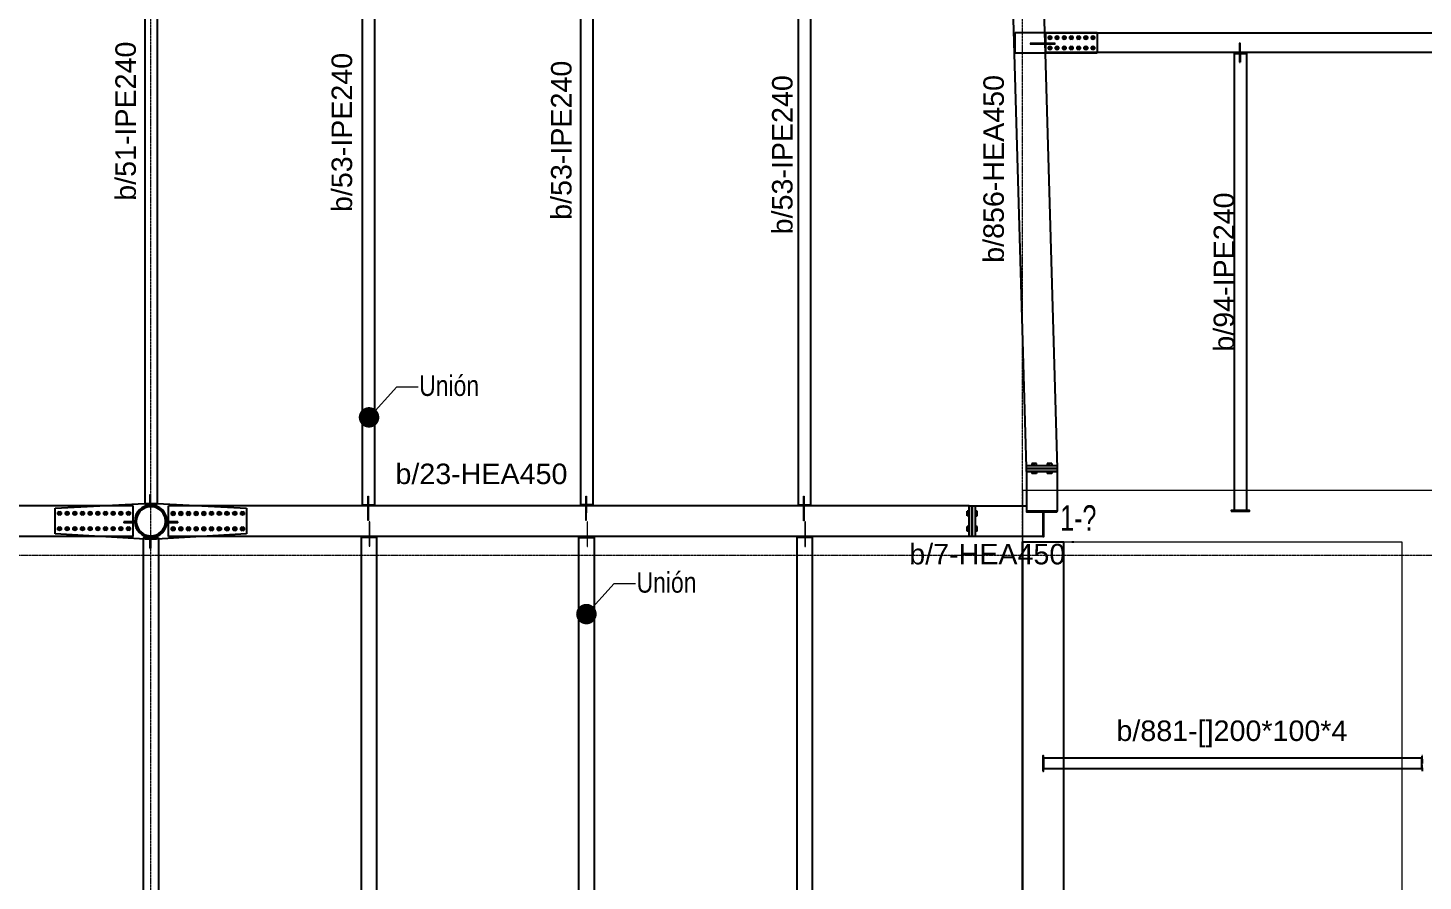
# Model space of a CAD drawing. Header units: millimetres. Extents: x -158 to 97215, y -53820 to 8373.
# Drawn here: x 15034 to 28641, y -36886 to -28559 of the extents above; entities that cross this region are included whole.
import ezdxf
from ezdxf.enums import TextEntityAlignment as Align

# ---------------------------------------------------------------- set-up
doc = ezdxf.new("R2010")
doc.units = ezdxf.units.MM
doc.header["$LTSCALE"] = 0.8
doc.linetypes.add('DXK_LINE_DOT2', pattern=[3.9198, 1.9599, -1.9599])
doc.linetypes.add('Grid Line', pattern=[3.33375, 1.905, -0.47625, 0.47625, -0.47625])
for name, color, linetype, lineweight in [('E_COLUMNAS-1', 1, 'Continuous', 25), ('E_EJES-1', 8, 'Grid Line', 9), ('E_TEXTO', 3, 'Continuous', 9), ('E_VIGAS-1', 254, 'Continuous', 25), ('I-WALL-1', 2, 'Continuous', 18), ('P-PLATINA', 6, 'Continuous', 15)]:
    doc.layers.add(name, color=color, linetype=linetype, lineweight=lineweight)
doc.layers.add('VIGAS', color=8, linetype='Continuous')
doc.styles.add('CX', font='ARIALUNI.ttf', dxfattribs={"width": 0.8, "height": 300})
doc.styles.add('VERDANA', font='arial.ttf')

# ---------------------------------------------------------------- blocks, each defined once
blk = doc.blocks.new('CX')
at = {"layer": 'E_TEXTO', "color": 3, "style": 'CX', "width": 0.7}
blk.add_attdef('CX', text='', height=200, dxfattribs=at).set_placement((0, 0), align=Align.MIDDLE_CENTER)

msp = doc.modelspace()

# ---------------------------------------------------------------- linework, layer by layer
at = {"color": 1, "linetype": 'Continuous'}
for centre, radius, start, end in [((25001.4, -28654.8), 11.5, 18, 198), ((25001.4, -28654.8), 11.5, 198, 18), ((25001.4, -28654.8), 10, 90, 270), ((25001.4, -28654.8), 10, 270, 90), ((25071.4, -28654.8), 11.5, 18, 198), ((25071.4, -28654.8), 11.5, 198, 18), ((25071.4, -28654.8), 10, 90, 270), ((25071.4, -28654.8), 10, 270, 90), ((25141.4, -28654.8), 11.5, 18, 198), ((25141.4, -28654.8), 11.5, 198, 18), ((25141.4, -28654.8), 10, 90, 270), ((25141.4, -28654.8), 10, 270, 90), ((25211.4, -28654.8), 11.5, 18, 198), ((25211.4, -28654.8), 11.5, 198, 18), ((25211.4, -28654.8), 10, 90, 270), ((25211.4, -28654.8), 10, 270, 90), ((25281.4, -28654.8), 11.5, 18, 198), ((25281.4, -28654.8), 11.5, 198, 18), ((25281.4, -28654.8), 10, 90, 270), ((25281.4, -28654.8), 10, 270, 90), ((25351.4, -28654.8), 11.5, 18, 198), ((25351.4, -28654.8), 11.5, 198, 18), ((25351.4, -28654.8), 10, 90, 270), ((25351.4, -28654.8), 10, 270, 90), ((25421.4, -28654.8), 11.5, 18, 198), ((25421.4, -28654.8), 11.5, 198, 18), ((25421.4, -28654.8), 10, 90, 270), ((25421.4, -28654.8), 10, 270, 90), ((25001.4, -28754.8), 11.5, 18, 198), ((25001.4, -28754.8), 11.5, 198, 18), ((25001.4, -28754.8), 10, 90, 270), ((25001.4, -28754.8), 10, 270, 90), ((25071.4, -28754.8), 11.5, 18, 198), ((25071.4, -28754.8), 11.5, 198, 18), ((25071.4, -28754.8), 10, 90, 270), ((25071.4, -28754.8), 10, 270, 90), ((25141.4, -28754.8), 11.5, 18, 198), ((25141.4, -28754.8), 11.5, 198, 18), ((25141.4, -28754.8), 10, 90, 270), ((25141.4, -28754.8), 10, 270, 90), ((25211.4, -28754.8), 11.5, 18, 198), ((25211.4, -28754.8), 11.5, 198, 18), ((25211.4, -28754.8), 10, 90, 270), ((25211.4, -28754.8), 10, 270, 90), ((25281.4, -28754.8), 11.5, 18, 198), ((25281.4, -28754.8), 11.5, 198, 18), ((25281.4, -28754.8), 10, 90, 270), ((25281.4, -28754.8), 10, 270, 90), ((25351.4, -28754.8), 11.5, 18, 198), ((25351.4, -28754.8), 11.5, 198, 18), ((25351.4, -28754.8), 10, 90, 270), ((25351.4, -28754.8), 10, 270, 90), ((25421.4, -28754.8), 11.5, 18, 198), ((25421.4, -28754.8), 11.5, 198, 18), ((25421.4, -28754.8), 10, 90, 270), ((25421.4, -28754.8), 10, 270, 90), ((15340.8, -33297.1), 12, 18.0268, 198.0268), ((15340.8, -33297.1), 12, 198.0268, 18.0268), ((15340.8, -33297.1), 11, 90.0268, 270.0268), ((15340.8, -33297.1), 11, 270.0268, 90.0268), ((15415.8, -33297), 12, 18.0268, 198.0268), ((15415.8, -33297), 12, 198.0268, 18.0268), ((15415.8, -33297), 11, 90.0268, 270.0268), ((15415.8, -33297), 11, 270.0268, 90.0268), ((15490.8, -33297), 12, 18.0268, 198.0268), ((15490.8, -33297), 12, 198.0268, 18.0268), ((15490.8, -33297), 11, 90.0268, 270.0268), ((15490.8, -33297), 11, 270.0268, 90.0268), ((15565.8, -33297), 12, 18.0268, 198.0268), ((15565.8, -33297), 12, 198.0268, 18.0268), ((15565.8, -33297), 11, 90.0268, 270.0268), ((15565.8, -33297), 11, 270.0268, 90.0268), ((15640.8, -33296.9), 12, 18.0268, 198.0268), ((15640.8, -33296.9), 12, 198.0268, 18.0268), ((15640.8, -33296.9), 11, 90.0268, 270.0268), ((15640.8, -33296.9), 11, 270.0268, 90.0268), ((15715.8, -33296.9), 12, 18.0268, 198.0268), ((15715.8, -33296.9), 12, 198.0268, 18.0268), ((15715.8, -33296.9), 11, 90.0268, 270.0268), ((15715.8, -33296.9), 11, 270.0268, 90.0268), ((15790.8, -33296.9), 12, 18.0268, 198.0268), ((15790.8, -33296.9), 12, 198.0268, 18.0268), ((15790.8, -33296.9), 11, 90.0268, 270.0268), ((15790.8, -33296.9), 11, 270.0268, 90.0268), ((15865.8, -33296.8), 12, 18.0268, 198.0268), ((15865.8, -33296.8), 12, 198.0268, 18.0268), ((15865.8, -33296.8), 11, 90.0268, 270.0268), ((15865.8, -33296.8), 11, 270.0268, 90.0268), ((15940.8, -33296.8), 12, 18.0268, 198.0268), ((15940.8, -33296.8), 12, 198.0268, 18.0268), ((15940.8, -33296.8), 11, 90.0268, 270.0268), ((15940.8, -33296.8), 11, 270.0268, 90.0268), ((16015.8, -33296.8), 12, 18.0268, 198.0268), ((16015.8, -33296.8), 12, 198.0268, 18.0268), ((16015.8, -33296.8), 11, 90.0268, 270.0268), ((16015.8, -33296.8), 11, 270.0268, 90.0268), ((16450.7, -33297.6), 12, 18.0268, 198.0268), ((16450.7, -33297.6), 12, 198.0268, 18.0268), ((16450.7, -33297.6), 11, 90.0268, 270.0268), ((16450.7, -33297.6), 11, 270.0268, 90.0268), ((16525.7, -33297.6), 12, 18.0268, 198.0268), ((16525.7, -33297.6), 12, 198.0268, 18.0268), ((16525.7, -33297.6), 11, 90.0268, 270.0268), ((16525.7, -33297.6), 11, 270.0268, 90.0268), ((16600.7, -33297.6), 12, 18.0268, 198.0268), ((16600.7, -33297.6), 12, 198.0268, 18.0268), ((16600.7, -33297.6), 11, 90.0268, 270.0268), ((16600.7, -33297.6), 11, 270.0268, 90.0268), ((16675.7, -33297.5), 12, 18.0268, 198.0268), ((16675.7, -33297.5), 12, 198.0268, 18.0268), ((16675.7, -33297.5), 11, 90.0268, 270.0268), ((16675.7, -33297.5), 11, 270.0268, 90.0268), ((16750.7, -33297.5), 12, 18.0268, 198.0268), ((16750.7, -33297.5), 12, 198.0268, 18.0268), ((16750.7, -33297.5), 11, 90.0268, 270.0268), ((16750.7, -33297.5), 11, 270.0268, 90.0268), ((16825.7, -33297.5), 12, 18.0268, 198.0268), ((16825.7, -33297.5), 12, 198.0268, 18.0268), ((16825.7, -33297.5), 11, 90.0268, 270.0268), ((16825.7, -33297.5), 11, 270.0268, 90.0268), ((16900.7, -33297.4), 12, 18.0268, 198.0268), ((16900.7, -33297.4), 12, 198.0268, 18.0268), ((16900.7, -33297.4), 11, 90.0268, 270.0268), ((16900.7, -33297.4), 11, 270.0268, 90.0268), ((16975.7, -33297.4), 12, 18.0268, 198.0268), ((16975.7, -33297.4), 12, 198.0268, 18.0268), ((16975.7, -33297.4), 11, 90.0268, 270.0268), ((16975.7, -33297.4), 11, 270.0268, 90.0268), ((17050.7, -33297.4), 12, 18.0268, 198.0268), ((17050.7, -33297.4), 12, 198.0268, 18.0268), ((17050.7, -33297.4), 11, 90.0268, 270.0268), ((17050.7, -33297.4), 11, 270.0268, 90.0268), ((17125.7, -33297.3), 12, 18.0268, 198.0268), ((17125.7, -33297.3), 12, 198.0268, 18.0268), ((17125.7, -33297.3), 11, 90.0268, 270.0268), ((17125.7, -33297.3), 11, 270.0268, 90.0268), ((15340.8, -33447.1), 12, 18.0268, 198.0268), ((15340.8, -33447.1), 12, 198.0268, 18.0268), ((15340.8, -33447.1), 11, 90.0268, 270.0268), ((15340.8, -33447.1), 11, 270.0268, 90.0268), ((15415.8, -33447), 12, 18.0268, 198.0268), ((15415.8, -33447), 12, 198.0268, 18.0268), ((15415.8, -33447), 11, 90.0268, 270.0268), ((15415.8, -33447), 11, 270.0268, 90.0268), ((15490.8, -33447), 12, 18.0268, 198.0268), ((15490.8, -33447), 12, 198.0268, 18.0268), ((15490.8, -33447), 11, 90.0268, 270.0268), ((15490.8, -33447), 11, 270.0268, 90.0268), ((15565.8, -33447), 12, 18.0268, 198.0268), ((15565.8, -33447), 12, 198.0268, 18.0268), ((15565.8, -33447), 11, 90.0268, 270.0268), ((15565.8, -33447), 11, 270.0268, 90.0268), ((15640.8, -33446.9), 12, 18.0268, 198.0268), ((15640.8, -33446.9), 12, 198.0268, 18.0268), ((15640.8, -33446.9), 11, 90.0268, 270.0268), ((15640.8, -33446.9), 11, 270.0268, 90.0268), ((15715.8, -33446.9), 12, 18.0268, 198.0268), ((15715.8, -33446.9), 12, 198.0268, 18.0268), ((15715.8, -33446.9), 11, 90.0268, 270.0268), ((15715.8, -33446.9), 11, 270.0268, 90.0268), ((15790.8, -33446.9), 12, 18.0268, 198.0268), ((15790.8, -33446.9), 12, 198.0268, 18.0268), ((15790.8, -33446.9), 11, 90.0268, 270.0268), ((15790.8, -33446.9), 11, 270.0268, 90.0268), ((15865.8, -33446.8), 12, 18.0268, 198.0268), ((15865.8, -33446.8), 12, 198.0268, 18.0268), ((15865.8, -33446.8), 11, 90.0268, 270.0268), ((15865.8, -33446.8), 11, 270.0268, 90.0268), ((15940.8, -33446.8), 12, 18.0268, 198.0268), ((15940.8, -33446.8), 12, 198.0268, 18.0268), ((15940.8, -33446.8), 11, 90.0268, 270.0268), ((15940.8, -33446.8), 11, 270.0268, 90.0268), ((16015.8, -33446.8), 12, 18.0268, 198.0268), ((16015.8, -33446.8), 12, 198.0268, 18.0268), ((16015.8, -33446.8), 11, 90.0268, 270.0268), ((16015.8, -33446.8), 11, 270.0268, 90.0268), ((16450.8, -33447.6), 12, 18.0268, 198.0268), ((16450.8, -33447.6), 12, 198.0268, 18.0268), ((16450.8, -33447.6), 11, 90.0268, 270.0268), ((16450.8, -33447.6), 11, 270.0268, 90.0268), ((16525.8, -33447.6), 12, 18.0268, 198.0268), ((16525.8, -33447.6), 12, 198.0268, 18.0268), ((16525.8, -33447.6), 11, 90.0268, 270.0268), ((16525.8, -33447.6), 11, 270.0268, 90.0268), ((16600.8, -33447.6), 12, 18.0268, 198.0268), ((16600.8, -33447.6), 12, 198.0268, 18.0268), ((16600.8, -33447.6), 11, 90.0268, 270.0268), ((16600.8, -33447.6), 11, 270.0268, 90.0268), ((16675.8, -33447.5), 12, 18.0268, 198.0268), ((16675.8, -33447.5), 12, 198.0268, 18.0268), ((16675.8, -33447.5), 11, 90.0268, 270.0268), ((16675.8, -33447.5), 11, 270.0268, 90.0268), ((16750.8, -33447.5), 12, 18.0268, 198.0268), ((16750.8, -33447.5), 12, 198.0268, 18.0268), ((16750.8, -33447.5), 11, 90.0268, 270.0268), ((16750.8, -33447.5), 11, 270.0268, 90.0268), ((16825.8, -33447.5), 12, 18.0268, 198.0268), ((16825.8, -33447.5), 12, 198.0268, 18.0268), ((16825.8, -33447.5), 11, 90.0268, 270.0268), ((16825.8, -33447.5), 11, 270.0268, 90.0268), ((16900.8, -33447.4), 12, 18.0268, 198.0268), ((16900.8, -33447.4), 12, 198.0268, 18.0268), ((16900.8, -33447.4), 11, 90.0268, 270.0268), ((16900.8, -33447.4), 11, 270.0268, 90.0268), ((16975.8, -33447.4), 12, 18.0268, 198.0268), ((16975.8, -33447.4), 12, 198.0268, 18.0268), ((16975.8, -33447.4), 11, 90.0268, 270.0268), ((16975.8, -33447.4), 11, 270.0268, 90.0268), ((17050.8, -33447.4), 12, 18.0268, 198.0268), ((17050.8, -33447.4), 12, 198.0268, 18.0268), ((17050.8, -33447.4), 11, 90.0268, 270.0268), ((17050.8, -33447.4), 11, 270.0268, 90.0268), ((17125.8, -33447.3), 12, 18.0268, 198.0268), ((17125.8, -33447.3), 12, 198.0268, 18.0268), ((17125.8, -33447.3), 11, 90.0268, 270.0268), ((17125.8, -33447.3), 11, 270.0268, 90.0268)]:
    msp.add_arc(centre, radius, start, end, dxfattribs=at)
at = {"layer": 'E_COLUMNAS-1'}
for centre, radius, start, end in [((16233.3, -33374.5), 157.5, 78.75, 258.75), ((16233.3, -33374.5), 157.5, 78.75, 258.75), ((16233.3, -33374.7), 152.5, 11.25, 191.25), ((16233.3, -33374.7), 142.5, 348.75, 168.75), ((16233.3, -33374.5), 157.5, 258.75, 78.75), ((16233.3, -33374.5), 157.5, 258.75, 78.75), ((16233.3, -33374.7), 152.5, 191.25, 11.25), ((16233.3, -33374.7), 142.5, 168.75, 348.75)]:
    msp.add_arc(centre, radius, start, end, dxfattribs=at)
at = {"layer": 'E_EJES-1'}
for p, q in [((16233.3, -52920), (16233.3, -22429.9)), ((24733.3, -52920), (24733.3, -22429.9)), ((2836.9, -33704.7), (96315.4, -33704.7))]:
    msp.add_line(p, q, dxfattribs=at)
at = {"layer": 'E_TEXTO', "color": 4}
for p, q in [((18360.9, -32360.4), (18631.5, -32062.4)), ((18631.5, -32062.4), (18841.2, -32062.4)), ((20480.9, -34280.4), (20751.5, -33982.4)), ((20751.5, -33982.4), (20961.2, -33982.4))]:
    msp.add_line(p, q, dxfattribs=at)
at = {"layer": 'E_TEXTO', "color": 4, "const_width": 100}
for points in [[(18310.9, -32360.4, 1), (18410.9, -32360.4, 1)], [(20430.9, -34280.4, 1), (20530.9, -34280.4, 1)]]:
    msp.add_lwpolyline(points, format="xyb", close=True, dxfattribs=at)
at = {"layer": 'E_VIGAS-1', "color": 30, "true_color": 0xf26722}
for p, q in [((24733.5, -33574.6), (24733.5, -42834.6)), ((24733.3, -42204.7), (24733.3, -33704.7))]:
    msp.add_line(p, q, dxfattribs=at)
msp.add_lwpolyline([(25133.2, -40219.6), (25133.2, -42334.6), (24733.2, -42334.6), (24733.2, -33574.6), (25133.2, -33574.6), (25133.2, -40219.6)], dxfattribs=at)
at = {"layer": 'I-WALL-1', "color": 40, "true_color": 0xf8d731}
msp.add_lwpolyline([(24733.5, -42834.6), (33233.5, -42834.6), (33233.5, -42334.6), (28833.4, -42334.6), (28833.4, -33574.6), (33233.5, -33574.6), (33233.5, -33074.6), (24733.5, -33074.6), (24733.3, -33574.6), (28433.4, -33574.6), (28433.4, -42334.6), (24733.5, -42334.6)], close=True, dxfattribs=at)
at = {"layer": 'P-PLATINA'}
for p, q in [((24832.4, -28719.5), (24832.4, -28709.5)), ((18349.1, -33343.1), (18355.1, -33343.1)), ((18361.8, -33404.6), (18367.8, -33404.6)), ((20474.1, -33343.4), (20480.1, -33343.4)), ((20486.8, -33404.9), (20492.8, -33404.9)), ((22599.1, -33343.7), (22605.1, -33343.7)), ((22611.8, -33405.2), (22617.8, -33405.2)), ((18361.8, -33543.9), (18367.8, -33543.9)), ((20486.8, -33544.2), (20492.8, -33544.2)), ((22611.8, -33544.4), (22617.8, -33544.4))]:
    msp.add_line(p, q, dxfattribs=at)
for points in [[(25051.7, -28719.5), (25051.7, -28709.5), (24807.4, -28709.5), (24807.4, -28719.5)], [(16224.2, -33222.2), (16224.2, -33217.9), (16224.2, -33112.2), (16230.2, -33112.2), (16230.2, -33217.3), (16230.2, -33222.2)], [(18349.1, -33368.1), (18349.2, -33223.9), (18349.2, -33213.9), (18349.2, -33128.9), (18355.2, -33128.9), (18355.2, -33213.9), (18355.2, -33223.9), (18355.1, -33368.1)], [(20474.2, -33129.2), (20480.2, -33129.2), (20480.2, -33214.2), (20480.2, -33224.2), (20480.1, -33368.4), (20474.1, -33368.4), (20474.2, -33224.2), (20474.2, -33214.2)], [(22599.2, -33129.4), (22605.2, -33129.4), (22605.2, -33214.4), (22605.2, -33224.4), (22605.1, -33368.7), (22599.1, -33368.7), (22599.2, -33224.4), (22599.2, -33214.4)], [(18367.8, -33618.9), (18367.8, -33533.9), (18367.8, -33523.9), (18367.8, -33379.6), (18361.8, -33379.6), (18361.8, -33523.9), (18361.8, -33533.9), (18361.8, -33618.9)], [(20492.8, -33379.9), (20486.8, -33379.9), (20486.8, -33524.2), (20486.8, -33534.2), (20486.8, -33619.2), (20492.8, -33619.2), (20492.8, -33534.2), (20492.8, -33524.2)], [(22617.8, -33534.4), (22617.8, -33524.4), (22617.8, -33380.2), (22611.8, -33380.2), (22611.8, -33524.4), (22611.8, -33534.4), (22611.8, -33619.4), (22617.8, -33619.4)]]:
    msp.add_lwpolyline(points, close=True, dxfattribs=at)
at = {"layer": 'VIGAS'}
for p, q in [((18298.3, -33213.9), (18298.3, -26912.9)), ((18418.3, -33213.9), (18418.3, -26912.9)), ((20423.3, -26912.9), (20423.3, -33214.1)), ((20543.3, -26912.9), (20543.3, -33214.2)), ((22548.3, -33214.4), (22548.3, -26912.9)), ((22668.3, -33214.4), (22668.3, -26912.9)), ((24599, -26903.1), (24771.3, -32850.8)), ((24900, -26932.3), (24948.4, -28604.8)), ((16173.3, -27025.6), (16173.3, -33200.2)), ((16293.3, -27025.7), (16293.3, -33200.3)), ((24661.3, -28804.8), (24661.4, -28604.8)), ((24661.3, -28804.8), (24661.4, -28604.8)), ((24661.4, -28604.8), (25461.4, -28604.8)), ((24661.4, -28604.8), (25461.4, -28604.8)), ((24948.4, -28604.8), (24954.2, -28804.8)), ((24961.3, -28799.8), (24961.3, -28609.8)), ((25461.4, -28609.8), (24961.3, -28609.8)), ((24986.4, -28646.2), (25001.4, -28637.5)), ((24986.4, -28663.5), (24986.4, -28646.2)), ((25001.4, -28672.2), (24986.4, -28663.5)), ((25001.4, -28637.5), (25016.4, -28646.2)), ((25016.4, -28663.5), (25001.4, -28672.2)), ((25016.4, -28646.2), (25016.4, -28663.5)), ((25056.4, -28646.2), (25071.4, -28637.5)), ((25056.4, -28663.5), (25056.4, -28646.2)), ((25071.4, -28672.2), (25056.4, -28663.5)), ((25071.4, -28637.5), (25086.4, -28646.2)), ((25086.4, -28663.5), (25071.4, -28672.2)), ((25086.4, -28646.2), (25086.4, -28663.5)), ((25126.4, -28646.2), (25141.4, -28637.5)), ((25126.4, -28663.5), (25126.4, -28646.2)), ((25141.4, -28672.2), (25126.4, -28663.5)), ((25141.4, -28637.5), (25156.4, -28646.2)), ((25156.4, -28663.5), (25141.4, -28672.2)), ((25156.4, -28646.2), (25156.4, -28663.5)), ((25196.4, -28646.2), (25211.4, -28637.5)), ((25196.4, -28663.5), (25196.4, -28646.2)), ((25211.4, -28672.2), (25196.4, -28663.5)), ((25211.4, -28637.5), (25226.4, -28646.2)), ((25226.4, -28663.5), (25211.4, -28672.2)), ((25226.4, -28646.2), (25226.4, -28663.5)), ((25266.4, -28646.2), (25281.4, -28637.5)), ((25266.4, -28663.5), (25266.4, -28646.2)), ((25281.4, -28672.2), (25266.4, -28663.5)), ((25281.4, -28637.5), (25296.4, -28646.2)), ((25296.4, -28663.5), (25281.4, -28672.2)), ((25296.4, -28646.2), (25296.4, -28663.5)), ((25336.4, -28646.2), (25351.4, -28637.5)), ((25336.4, -28663.5), (25336.4, -28646.2)), ((25351.4, -28672.2), (25336.4, -28663.5)), ((25351.4, -28637.5), (25366.4, -28646.2)), ((25366.4, -28663.5), (25351.4, -28672.2)), ((25366.4, -28646.2), (25366.4, -28663.5)), ((25406.4, -28646.2), (25421.4, -28637.5)), ((25406.4, -28663.5), (25406.4, -28646.2)), ((25421.4, -28672.2), (25406.4, -28663.5)), ((25421.4, -28637.5), (25436.4, -28646.2)), ((25436.4, -28663.5), (25421.4, -28672.2)), ((25436.4, -28646.2), (25436.4, -28663.5)), ((25461.4, -28604.8), (25461.3, -28804.8)), ((25461.4, -28604.8), (25461.3, -28804.8)), ((32560.8, -28609.8), (25461.4, -28609.8)), ((26855.2, -28709.5), (26849.2, -28709.5)), ((26849.2, -28709.5), (26849.2, -28799.8)), ((26855.2, -28799.8), (26855.2, -28709.5)), ((25461.3, -28804.8), (24661.3, -28804.8)), ((25461.3, -28804.8), (24661.3, -28804.8)), ((24954.2, -28804.8), (25072, -32860.3)), ((25461.3, -28799.8), (24961.3, -28799.8)), ((24986.4, -28746.2), (25001.4, -28737.5)), ((24986.4, -28763.5), (24986.4, -28746.2)), ((25001.4, -28772.2), (24986.4, -28763.5)), ((25001.4, -28737.5), (25016.4, -28746.2)), ((25016.4, -28763.5), (25001.4, -28772.2)), ((25016.4, -28746.2), (25016.4, -28763.5)), ((25056.4, -28746.2), (25071.4, -28737.5)), ((25056.4, -28763.5), (25056.4, -28746.2)), ((25071.4, -28772.2), (25056.4, -28763.5)), ((25071.4, -28737.5), (25086.4, -28746.2)), ((25086.4, -28763.5), (25071.4, -28772.2)), ((25086.4, -28746.2), (25086.4, -28763.5)), ((25126.4, -28746.2), (25141.4, -28737.5)), ((25126.4, -28763.5), (25126.4, -28746.2)), ((25141.4, -28772.2), (25126.4, -28763.5)), ((25141.4, -28737.5), (25156.4, -28746.2)), ((25156.4, -28763.5), (25141.4, -28772.2)), ((25156.4, -28746.2), (25156.4, -28763.5)), ((25196.4, -28746.2), (25211.4, -28737.5)), ((25196.4, -28763.5), (25196.4, -28746.2)), ((25211.4, -28772.2), (25196.4, -28763.5)), ((25211.4, -28737.5), (25226.4, -28746.2)), ((25226.4, -28763.5), (25211.4, -28772.2)), ((25226.4, -28746.2), (25226.4, -28763.5)), ((25266.4, -28746.2), (25281.4, -28737.5)), ((25266.4, -28763.5), (25266.4, -28746.2)), ((25281.4, -28772.2), (25266.4, -28763.5)), ((25281.4, -28737.5), (25296.4, -28746.2)), ((25296.4, -28763.5), (25281.4, -28772.2)), ((25296.4, -28746.2), (25296.4, -28763.5)), ((25336.4, -28746.2), (25351.4, -28737.5)), ((25336.4, -28763.5), (25336.4, -28746.2)), ((25351.4, -28772.2), (25336.4, -28763.5)), ((25351.4, -28737.5), (25366.4, -28746.2)), ((25366.4, -28763.5), (25351.4, -28772.2)), ((25366.4, -28746.2), (25366.4, -28763.5)), ((25406.4, -28746.2), (25421.4, -28737.5)), ((25406.4, -28763.5), (25406.4, -28746.2)), ((25421.4, -28772.2), (25406.4, -28763.5)), ((25421.4, -28737.5), (25436.4, -28746.2)), ((25436.4, -28763.5), (25421.4, -28772.2)), ((25436.4, -28746.2), (25436.4, -28763.5)), ((32560.8, -28799.8), (25461.3, -28799.8)), ((26798.3, -28809.8), (26918.3, -28809.8)), ((26798.3, -28809.8), (26798.3, -33074.6)), ((26849.2, -28729.5), (26855.2, -28729.5)), ((26849.2, -28799.8), (26849.2, -28809.8)), ((26849.2, -28809.8), (26849.2, -28894.8)), ((26855.2, -28799.8), (26855.2, -28809.8)), ((26855.2, -28809.8), (26855.2, -28894.8)), ((26918.3, -28809.8), (26918.3, -33074.6)), ((26849.2, -28894.8), (26855.2, -28894.8)), ((24770.7, -32831.8), (25066, -32831.8)), ((24771.3, -32850.8), (24771.4, -32850.8)), ((24771.9, -32869.8), (24771.4, -32850.8)), ((24771.6, -32860.3), (24771.6, -32831.8)), ((24771.9, -32888.8), (24771.9, -32869.8)), ((24772, -32888.8), (24772, -32860.3)), ((24772, -32860.3), (25072, -32860.3)), ((24772, -32888.8), (24772, -33274.6)), ((25072, -32888.8), (24772, -32888.8)), ((24773.3, -32831.8), (25072, -32831.8)), ((25072, -32860.3), (24773.3, -32860.3)), ((24779.9, -32888.8), (25064.9, -32888.8)), ((24870.8, -32812), (24825.8, -32812)), ((24825.8, -32812), (24825.8, -32831.8)), ((24825.8, -32888.8), (24825.8, -32908.6)), ((24870.8, -32908.6), (24825.8, -32908.6)), ((24848.3, -32831.8), (24848.3, -32812)), ((24848.3, -32908.6), (24848.3, -32888.8)), ((24870.8, -32831.8), (24870.8, -32812)), ((24870.8, -32888.8), (24870.8, -32908.6)), ((25020.8, -32812), (24975.8, -32812)), ((24975.8, -32812), (24975.8, -32831.8)), ((24975.8, -32888.8), (24975.8, -32908.6)), ((25020.8, -32908.6), (24975.8, -32908.6)), ((24998.3, -32831.8), (24998.3, -32812)), ((24998.3, -32908.6), (24998.3, -32888.8)), ((25020.8, -32812), (25020.8, -32831.8)), ((25020.8, -32888.8), (25020.8, -32908.6)), ((25071.4, -32850.8), (25071.4, -32850.8)), ((25071.9, -32869.8), (25071.9, -32888.8)), ((25072, -32888.8), (25071.9, -32888.8)), ((25072, -32831.8), (25072, -32860.3)), ((25072, -32860.3), (25072, -32888.8)), ((25072, -32888.8), (25072, -33274.6)), ((15301, -33246.9), (16233.3, -33197)), ((15301, -33246.9), (16233.3, -33197)), ((16173.3, -33200.2), (16173.3, -33212.2)), ((16233.3, -33197), (17165.7, -33247.9)), ((16233.3, -33197), (17165.7, -33247.9)), ((16293.3, -33200.3), (16293.3, -33212.2)), ((26798.3, -33074.6), (26798.3, -33268.6)), ((26918.3, -33074.6), (26918.3, -33268.6)), ((15718.1, -33224.6), (8238.1, -33224.6)), ((15301, -33496.9), (15301, -33246.9)), ((15301, -33496.9), (15301, -33246.9)), ((15324.3, -33287.6), (15340.8, -33278)), ((15324.3, -33306.6), (15324.3, -33287.6)), ((15340.8, -33316.1), (15324.3, -33306.6)), ((15340.8, -33278), (15357.3, -33287.5)), ((15357.3, -33306.6), (15340.8, -33316.1)), ((15357.3, -33287.5), (15357.3, -33306.6)), ((15399.3, -33287.5), (15415.8, -33278)), ((15399.3, -33306.6), (15399.3, -33287.5)), ((15415.8, -33316.1), (15399.3, -33306.6)), ((15415.8, -33278), (15432.3, -33287.5)), ((15432.3, -33306.6), (15415.8, -33316.1)), ((15432.3, -33287.5), (15432.3, -33306.6)), ((15474.3, -33287.5), (15490.8, -33278)), ((15474.3, -33306.5), (15474.3, -33287.5)), ((15490.8, -33316.1), (15474.3, -33306.5)), ((15490.8, -33278), (15507.3, -33287.5)), ((15507.3, -33306.5), (15490.8, -33316.1)), ((15507.3, -33287.5), (15507.3, -33306.5)), ((15549.3, -33287.5), (15565.8, -33277.9)), ((15549.3, -33306.5), (15549.3, -33287.5)), ((15565.8, -33316), (15549.3, -33306.5)), ((15565.8, -33277.9), (15582.3, -33287.4)), ((15582.3, -33306.5), (15565.8, -33316)), ((15582.3, -33287.4), (15582.3, -33306.5)), ((15624.3, -33287.4), (15640.8, -33277.9)), ((15624.3, -33306.5), (15624.3, -33287.4)), ((15640.8, -33316), (15624.3, -33306.5)), ((15640.8, -33277.9), (15657.3, -33287.4)), ((15657.3, -33306.5), (15640.8, -33316)), ((15657.3, -33287.4), (15657.3, -33306.5)), ((15699.3, -33287.4), (15715.8, -33277.8)), ((15699.3, -33306.4), (15699.3, -33287.4)), ((15715.8, -33316), (15699.3, -33306.4)), ((15715.8, -33277.8), (15732.3, -33287.4)), ((15732.3, -33306.4), (15715.8, -33316)), ((16060.8, -33224.6), (15718.1, -33224.6)), ((15732.3, -33287.4), (15732.3, -33306.4)), ((15774.3, -33287.3), (15790.8, -33277.8)), ((15774.3, -33306.4), (15774.3, -33287.3)), ((15790.8, -33315.9), (15774.3, -33306.4)), ((15790.8, -33277.8), (15807.3, -33287.3)), ((15807.3, -33306.4), (15790.8, -33315.9)), ((15807.3, -33287.3), (15807.3, -33306.4)), ((15849.3, -33287.3), (15865.8, -33277.8)), ((15849.3, -33306.4), (15849.3, -33287.3)), ((15865.8, -33315.9), (15849.3, -33306.4)), ((15865.8, -33277.8), (15882.3, -33287.3)), ((15882.3, -33306.4), (15865.8, -33315.9)), ((15882.3, -33287.3), (15882.3, -33306.4)), ((15924.3, -33287.3), (15940.8, -33277.7)), ((15924.3, -33306.3), (15924.3, -33287.3)), ((15940.8, -33315.8), (15924.3, -33306.3)), ((15940.8, -33277.7), (15957.3, -33287.3)), ((15957.3, -33306.3), (15940.8, -33315.8)), ((15957.3, -33287.3), (15957.3, -33306.3)), ((15999.3, -33287.2), (16015.8, -33277.7)), ((15999.3, -33306.3), (15999.3, -33287.2)), ((16015.8, -33315.8), (15999.3, -33306.3)), ((16015.8, -33277.7), (16032.3, -33287.2)), ((16032.3, -33306.3), (16015.8, -33315.8)), ((16032.3, -33287.2), (16032.3, -33306.3)), ((16060.8, -33524.6), (16060.8, -33224.6)), ((16293.3, -33212.2), (16173.3, -33212.2)), ((16721.1, -33223.7), (16405.7, -33223.6)), ((16405.7, -33523.6), (16405.7, -33223.6)), ((16434.2, -33288.1), (16450.7, -33278.6)), ((16434.3, -33307.2), (16434.2, -33288.1)), ((16450.8, -33316.7), (16434.3, -33307.2)), ((16450.7, -33278.6), (16467.2, -33288.1)), ((16467.3, -33307.2), (16450.8, -33316.7)), ((16467.2, -33288.1), (16467.3, -33307.2)), ((16509.2, -33288.1), (16525.7, -33278.6)), ((16509.3, -33307.1), (16509.2, -33288.1)), ((16525.8, -33316.7), (16509.3, -33307.1)), ((16525.7, -33278.6), (16542.2, -33288.1)), ((16542.3, -33307.1), (16525.8, -33316.7)), ((16542.2, -33288.1), (16542.3, -33307.1)), ((16584.2, -33288), (16600.7, -33278.5)), ((16584.3, -33307.1), (16584.2, -33288)), ((16600.8, -33316.6), (16584.3, -33307.1)), ((16600.7, -33278.5), (16617.2, -33288)), ((16617.3, -33307.1), (16600.8, -33316.6)), ((16617.2, -33288), (16617.3, -33307.1)), ((16659.2, -33288), (16675.7, -33278.5)), ((16659.3, -33307.1), (16659.2, -33288)), ((16675.8, -33316.6), (16659.3, -33307.1)), ((16675.7, -33278.5), (16692.2, -33288)), ((16692.3, -33307.1), (16675.8, -33316.6)), ((16692.2, -33288), (16692.3, -33307.1)), ((24214.5, -33224.6), (16721.1, -33223.7)), ((16734.2, -33288), (16750.7, -33278.4)), ((16734.3, -33307), (16734.2, -33288)), ((16750.8, -33316.6), (16734.3, -33307)), ((16750.7, -33278.4), (16767.2, -33288)), ((16767.3, -33307), (16750.8, -33316.6)), ((16767.2, -33288), (16767.3, -33307)), ((16809.2, -33287.9), (16825.7, -33278.4)), ((16809.3, -33307), (16809.2, -33287.9)), ((16825.8, -33316.5), (16809.3, -33307)), ((16825.7, -33278.4), (16842.2, -33287.9)), ((16842.3, -33307), (16825.8, -33316.5)), ((16842.2, -33287.9), (16842.3, -33307)), ((16884.2, -33287.9), (16900.7, -33278.4)), ((16884.3, -33307), (16884.2, -33287.9)), ((16900.8, -33316.5), (16884.3, -33307)), ((16900.7, -33278.4), (16917.2, -33287.9)), ((16917.3, -33306.9), (16900.8, -33316.5)), ((16917.2, -33287.9), (16917.3, -33306.9)), ((16959.2, -33287.9), (16975.7, -33278.3)), ((16959.3, -33306.9), (16959.2, -33287.9)), ((16975.8, -33316.4), (16959.3, -33306.9)), ((16975.7, -33278.3), (16992.2, -33287.9)), ((16992.3, -33306.9), (16975.8, -33316.4)), ((16992.2, -33287.9), (16992.3, -33306.9)), ((17034.2, -33287.8), (17050.7, -33278.3)), ((17034.3, -33306.9), (17034.2, -33287.8)), ((17050.8, -33316.4), (17034.3, -33306.9)), ((17050.7, -33278.3), (17067.2, -33287.8)), ((17067.3, -33306.9), (17050.8, -33316.4)), ((17067.2, -33287.8), (17067.3, -33306.9)), ((17109.2, -33287.8), (17125.7, -33278.3)), ((17109.3, -33306.9), (17109.2, -33287.8)), ((17125.8, -33316.4), (17109.3, -33306.9)), ((17125.7, -33278.3), (17142.2, -33287.8)), ((17142.3, -33306.8), (17125.8, -33316.4)), ((17142.2, -33287.8), (17142.3, -33306.8)), ((17165.7, -33247.9), (17165.7, -33497.9)), ((17165.7, -33247.9), (17165.7, -33497.9)), ((18298.3, -33213.9), (18418.3, -33213.9)), ((20543.3, -33214.2), (20423.3, -33214.1)), ((22548.3, -33214.4), (22668.3, -33214.4)), ((24214.5, -33277.1), (24194.7, -33277.1)), ((24194.7, -33322.1), (24194.7, -33277.1)), ((24194.7, -33299.6), (24214.5, -33299.6)), ((24214.5, -33322.1), (24194.7, -33322.1)), ((24214.5, -33223.3), (24243, -33223.3)), ((24214.5, -33523.3), (24214.5, -33223.3)), ((24214.5, -33224.6), (24233.5, -33224.6)), ((24214.5, -33231.2), (24214.5, -33516.2)), ((24233.5, -33224.6), (24252.5, -33224.6)), ((24243, -33223.3), (24243, -33523.3)), ((24243, -33224.6), (24271.5, -33224.6)), ((24243, -33524.6), (24243, -33224.6)), ((24271.5, -33224.6), (24271.5, -33524.6)), ((24271.5, -33232), (24271.5, -33517.3)), ((24291.3, -33277.1), (24271.5, -33277.1)), ((24271.5, -33299.6), (24291.3, -33299.6)), ((24271.5, -33322.1), (24291.3, -33322.1)), ((24291.3, -33322.1), (24291.3, -33277.1)), ((26918.3, -33268.6), (26798.3, -33268.6)), ((15324.3, -33437.6), (15340.8, -33428)), ((15324.3, -33456.6), (15324.3, -33437.6)), ((15340.8, -33466.1), (15324.3, -33456.6)), ((15340.8, -33428), (15357.3, -33437.5)), ((15357.3, -33456.6), (15340.8, -33466.1)), ((15357.3, -33437.5), (15357.3, -33456.6)), ((15399.3, -33437.5), (15415.8, -33428)), ((15399.3, -33456.6), (15399.3, -33437.5)), ((15415.8, -33466.1), (15399.3, -33456.6)), ((15415.8, -33428), (15432.3, -33437.5)), ((15432.3, -33456.6), (15415.8, -33466.1)), ((15432.3, -33437.5), (15432.3, -33456.6)), ((15474.3, -33437.5), (15490.8, -33428)), ((15474.3, -33456.5), (15474.3, -33437.5)), ((15490.8, -33466.1), (15474.3, -33456.5)), ((15490.8, -33428), (15507.3, -33437.5)), ((15507.3, -33456.5), (15490.8, -33466.1)), ((15507.3, -33437.5), (15507.3, -33456.5)), ((15549.3, -33437.5), (15565.8, -33427.9)), ((15549.3, -33456.5), (15549.3, -33437.5)), ((15565.8, -33466), (15549.3, -33456.5)), ((15565.8, -33427.9), (15582.3, -33437.4)), ((15582.3, -33456.5), (15565.8, -33466)), ((15582.3, -33437.4), (15582.3, -33456.5)), ((15624.3, -33437.4), (15640.8, -33427.9)), ((15624.3, -33456.5), (15624.3, -33437.4)), ((15640.8, -33466), (15624.3, -33456.5)), ((15640.8, -33427.9), (15657.3, -33437.4)), ((15657.3, -33456.5), (15640.8, -33466)), ((15657.3, -33437.4), (15657.3, -33456.5)), ((15699.3, -33437.4), (15715.8, -33427.8)), ((15699.3, -33456.4), (15699.3, -33437.4)), ((15715.8, -33466), (15699.3, -33456.4)), ((15715.8, -33427.8), (15732.3, -33437.4)), ((15732.3, -33456.4), (15715.8, -33466)), ((15732.3, -33437.4), (15732.3, -33456.4)), ((15774.3, -33437.3), (15790.8, -33427.8)), ((15774.3, -33456.4), (15774.3, -33437.3)), ((15790.8, -33465.9), (15774.3, -33456.4)), ((15790.8, -33427.8), (15807.3, -33437.3)), ((15807.3, -33456.4), (15790.8, -33465.9)), ((15807.3, -33437.3), (15807.3, -33456.4)), ((15849.3, -33437.3), (15865.8, -33427.8)), ((15849.3, -33456.4), (15849.3, -33437.3)), ((15865.8, -33465.9), (15849.3, -33456.4)), ((15865.8, -33427.8), (15882.3, -33437.3)), ((15882.3, -33456.4), (15865.8, -33465.9)), ((15882.3, -33437.3), (15882.3, -33456.4)), ((15924.3, -33437.3), (15940.8, -33427.7)), ((15924.3, -33456.3), (15924.3, -33437.3)), ((15940.8, -33465.8), (15924.3, -33456.3)), ((15940.8, -33427.7), (15957.3, -33437.3)), ((15957.3, -33456.3), (15940.8, -33465.8)), ((15957.3, -33437.3), (15957.3, -33456.3)), ((16076.3, -33380.2), (15970.8, -33380.2)), ((15970.8, -33380.2), (15970.8, -33390.2)), ((16077.3, -33390.2), (15970.8, -33390.2)), ((15999.3, -33437.2), (16015.8, -33427.7)), ((15999.3, -33456.3), (15999.3, -33437.2)), ((16015.8, -33465.8), (15999.3, -33456.3)), ((16015.8, -33427.7), (16032.3, -33437.2)), ((16032.3, -33456.3), (16015.8, -33465.8)), ((16032.3, -33437.2), (16032.3, -33456.3)), ((16080.8, -33380.2), (16076.3, -33380.2)), ((16080.8, -33390.2), (16077.3, -33390.2)), ((16080.8, -33390.2), (16080.8, -33380.2)), ((16390.2, -33380.2), (16385.7, -33380.2)), ((16385.7, -33380.2), (16385.7, -33390.2)), ((16389.2, -33390.2), (16385.7, -33390.2)), ((16495.7, -33390.2), (16389.2, -33390.2)), ((16495.7, -33380.2), (16390.2, -33380.2)), ((16434.3, -33438.1), (16450.8, -33428.6)), ((16434.3, -33457.2), (16434.3, -33438.1)), ((16450.8, -33466.7), (16434.3, -33457.2)), ((16450.8, -33428.6), (16467.3, -33438.1)), ((16467.3, -33457.2), (16450.8, -33466.7)), ((16467.3, -33438.1), (16467.3, -33457.2)), ((16495.7, -33390.2), (16495.7, -33380.2)), ((16509.3, -33438.1), (16525.8, -33428.6)), ((16509.3, -33457.1), (16509.3, -33438.1)), ((16525.8, -33466.7), (16509.3, -33457.1)), ((16525.8, -33428.6), (16542.3, -33438.1)), ((16542.3, -33457.1), (16525.8, -33466.7)), ((16542.3, -33438.1), (16542.3, -33457.1)), ((16584.3, -33438), (16600.8, -33428.5)), ((16584.3, -33457.1), (16584.3, -33438)), ((16600.8, -33466.6), (16584.3, -33457.1)), ((16600.8, -33428.5), (16617.3, -33438)), ((16617.3, -33457.1), (16600.8, -33466.6)), ((16617.3, -33438), (16617.3, -33457.1)), ((16659.3, -33438), (16675.8, -33428.5)), ((16659.3, -33457.1), (16659.3, -33438)), ((16675.8, -33466.6), (16659.3, -33457.1)), ((16675.8, -33428.5), (16692.3, -33438)), ((16692.3, -33457.1), (16675.8, -33466.6)), ((16692.3, -33438), (16692.3, -33457.1)), ((16734.3, -33438), (16750.8, -33428.4)), ((16734.3, -33457), (16734.3, -33438)), ((16750.8, -33466.6), (16734.3, -33457)), ((16750.8, -33428.4), (16767.3, -33438)), ((16767.3, -33457), (16750.8, -33466.6)), ((16767.3, -33438), (16767.3, -33457)), ((16809.3, -33437.9), (16825.8, -33428.4)), ((16809.3, -33457), (16809.3, -33437.9)), ((16825.8, -33466.5), (16809.3, -33457)), ((16825.8, -33428.4), (16842.3, -33437.9)), ((16842.3, -33457), (16825.8, -33466.5)), ((16842.3, -33437.9), (16842.3, -33457)), ((16884.3, -33437.9), (16900.8, -33428.4)), ((16884.3, -33457), (16884.3, -33437.9)), ((16900.8, -33466.5), (16884.3, -33457)), ((16900.8, -33428.4), (16917.3, -33437.9)), ((16917.3, -33456.9), (16900.8, -33466.5)), ((16917.3, -33437.9), (16917.3, -33456.9)), ((16959.3, -33437.9), (16975.8, -33428.3)), ((16959.3, -33456.9), (16959.3, -33437.9)), ((16975.8, -33466.4), (16959.3, -33456.9)), ((16975.8, -33428.3), (16992.3, -33437.9)), ((16992.3, -33456.9), (16975.8, -33466.4)), ((16992.3, -33437.9), (16992.3, -33456.9)), ((17034.3, -33437.8), (17050.8, -33428.3)), ((17034.3, -33456.9), (17034.3, -33437.8)), ((17050.8, -33466.4), (17034.3, -33456.9)), ((17050.8, -33428.3), (17067.3, -33437.8)), ((17067.3, -33456.9), (17050.8, -33466.4)), ((17067.3, -33437.8), (17067.3, -33456.9)), ((17109.3, -33437.8), (17125.8, -33428.3)), ((17109.3, -33456.9), (17109.3, -33437.8)), ((17125.8, -33466.4), (17109.3, -33456.9)), ((17125.8, -33428.3), (17142.3, -33437.8)), ((17142.3, -33456.8), (17125.8, -33466.4)), ((17142.3, -33437.8), (17142.3, -33456.8)), ((24214.5, -33427.1), (24194.7, -33427.1)), ((24194.7, -33472.1), (24194.7, -33427.1)), ((24194.7, -33449.6), (24214.5, -33449.6)), ((24214.5, -33472.1), (24194.7, -33472.1)), ((24291.3, -33427.1), (24271.5, -33427.1)), ((24271.5, -33449.6), (24291.3, -33449.6)), ((24291.3, -33472.1), (24271.5, -33472.1)), ((24291.3, -33472.1), (24291.3, -33427.1)), ((15769.7, -33524.6), (8205.8, -33524.6)), ((16233.3, -33552), (15301, -33496.9)), ((16233.3, -33552), (15301, -33496.9)), ((16060.8, -33524.6), (15769.7, -33524.6)), ((16158.3, -33537.2), (16158.3, -33547.6)), ((16158.3, -33537.2), (16308.3, -33537.2)), ((16158.3, -33547.6), (16158.3, -41714.5)), ((16229.7, -33527.2), (16223.7, -33527.2)), ((16223.7, -33527.2), (16223.7, -33531.1)), ((16223.7, -33531.1), (16223.7, -33637.2)), ((16229.7, -33527.2), (16229.7, -33531.7)), ((16229.7, -33531.7), (16229.7, -33637.2)), ((17165.7, -33497.9), (16233.3, -33552)), ((17165.7, -33497.9), (16233.3, -33552)), ((16308.3, -33537.2), (16308.3, -33547.6)), ((16308.3, -33547.6), (16308.3, -41714.9)), ((16721.9, -33523.7), (16405.7, -33523.6)), ((24214.4, -33524.6), (16721.9, -33523.7)), ((18433.3, -33533.9), (18283.3, -33533.9)), ((18283.3, -33533.9), (18283.3, -41895.5)), ((18361.8, -33523.9), (18367.8, -33523.9)), ((18433.3, -33533.9), (18433.3, -41895.5)), ((20408.3, -42068.8), (20408.3, -33534.1)), ((20408.3, -33534.1), (20558.3, -33534.2)), ((20486.8, -33524.2), (20492.8, -33524.2)), ((20558.3, -42068.8), (20558.3, -33534.2)), ((22683.3, -33534.4), (22533.3, -33534.4)), ((22533.3, -33534.4), (22533.3, -42242)), ((22611.8, -33524.4), (22617.8, -33524.4)), ((22683.3, -33534.4), (22683.3, -42242)), ((24233.4, -33524.6), (24214.4, -33524.6)), ((24243, -33523.3), (24214.5, -33523.3)), ((24252.4, -33524.6), (24233.4, -33524.6)), ((24271.5, -33524.6), (24243, -33524.6)), ((25214.3, -33574.6), (25233.3, -33574.6)), ((16223.7, -33637.2), (16229.7, -33637.2))]:
    msp.add_line(p, q, dxfattribs=at)
for points in [[(24933.3, -33282.2), (24933.5, -33524.6), (24252.4, -33524.6)], [(24252.5, -33224.6), (24772, -33224.6)], [(24933.3, -33282.2), (24933.3, -33524.6), (24940.9, -33524.6), (24940.9, -33282.2)]]:
    msp.add_lwpolyline(points, dxfattribs=at)
for points in [[(25071.8, -33282.2), (25071.8, -33274.6), (24772, -33274.6), (24772, -33282.2)], [(26768.3, -33274.6), (26948.3, -33274.6), (26948.3, -33268.6), (26768.3, -33268.6)]]:
    msp.add_lwpolyline(points, close=True, dxfattribs=at)
at = {"layer": 'VIGAS', "linetype": 'Continuous'}
for points in [[(24933.5, -35812.2), (24939.5, -35812.2), (24939.5, -35662.2), (24933.5, -35662.2)], [(28627.5, -35787.2), (28627.5, -35687.2), (28433.5, -35687.2), (24939.5, -35687.2), (24939.5, -35787.2), (28433.5, -35787.2)]]:
    msp.add_lwpolyline(points, close=True, dxfattribs=at)
at = {"layer": 'VIGAS', "linetype": 'DXK_LINE_DOT2'}
msp.add_lwpolyline([(28633.5, -35662.2), (28627.5, -35662.2), (28627.5, -35812.2), (28633.5, -35812.2)], close=True, dxfattribs=at)

# ---------------------------------------------------------------- block references
at = {"layer": 'E_TEXTO', "xscale": 1.25, "yscale": 1.25, "zscale": 1.25}
msp.add_blockref('CX', (25277.8, -33342.8), dxfattribs=at).add_auto_attribs({'CX': '1-?'})

# ---------------------------------------------------------------- texts
at = {"layer": 'E_TEXTO', "style": 'VERDANA'}
for s, p in [('b/51-IPE240', (16086.9, -29469.8)), ('b/53-IPE240', (18195.8, -29579.8)), ('b/53-IPE240', (20335.8, -29656.2)), ('b/53-IPE240', (22491.2, -29797.6)), ('b/856-HEA450', (24552.2, -29935.5)), ('b/94-IPE240', (26798.3, -30942.2))]:
    msp.add_text(s, height=200, rotation=90, dxfattribs=at).set_placement(p, align=Align.CENTER)
at = {"layer": 'E_TEXTO', "color": 4, "style": 'CX', "width": 0.8}
for p in [(18850.2, -32151.2), (20970.2, -34071.2)]:
    msp.add_text('Unión', height=200, dxfattribs=at).set_placement(p)
at = {"layer": 'E_TEXTO', "style": 'VERDANA'}
for s, p in [('b/23-HEA450', (19457.4, -33011.9)), ('b/7-HEA450', (24390.5, -33795.2)), ('b/881-[]200*100*4', (26776.4, -35518.9))]:
    msp.add_text(s, height=200, dxfattribs=at).set_placement(p, align=Align.CENTER)

doc.saveas('drawing.dxf')
